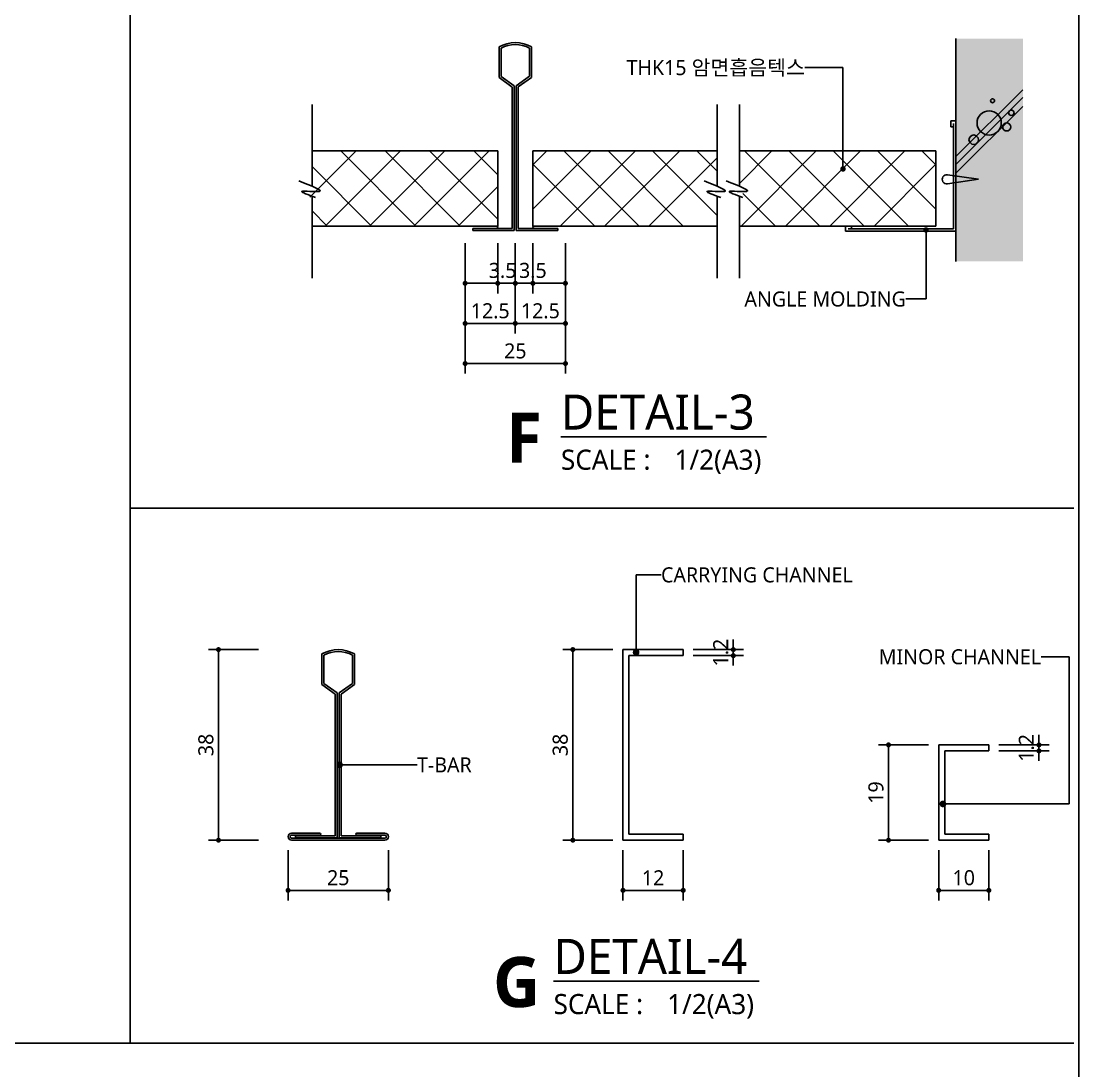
# Model space of a CAD drawing. Header units: millimetres. Extents: x 1394 to 74708, y 590 to 17190.
# Drawn here: x 15679 to 22005, y 6794 to 13073 of the extents above; entities that cross this region are included whole.
import ezdxf
from ezdxf.enums import TextEntityAlignment as Align

# ---------------------------------------------------------------- set-up
doc = ezdxf.new("R2010")
doc.units = ezdxf.units.MM
doc.layers.get('Defpoints').update_dxf_attribs({"color": 152})
for name, color, linetype in [('A-DIM-N', 7, 'Continuous'), ('A-LINE-3', 7, 'Continuous'), ('A-TXT-N', 3, 'Continuous'), ('AA-ELE-8', 8, 'Continuous'), ('AA-MKXS', 7, 'Continuous'), ('AA-XXXX-SOL253', 253, 'Continuous'), ('ANCHOR', 4, 'Continuous'), ('ANGLEMOLDING', 4, 'Continuous'), ('CARRING', 3, 'Continuous'), ('CON', 2, 'Continuous'), ('HATCH', 5, 'Continuous'), ('MITONE', 6, 'Continuous'), ('MITONE2', 5, 'Continuous'), ('PIECE', 4, 'Continuous'), ('SYM', 7, 'Continuous')]:
    doc.layers.add(name, color=color, linetype=linetype)
doc.styles.add('NH', font='malgun.ttf')
doc.styles.add('돋움체', font='malgun.ttf')
doc.styles.add('스타일1', font='malgun.ttf')
doc.styles.add('스타일2', font='malgunbd.ttf')
doc.dimstyles.new('DA(N)', dxfattribs={"dimtxt": 3, "dimasz": 1, "dimexe": 2, "dimexo": 2, "dimgap": 1, "dimtad": 1, "dimdec": 0, "dimdsep": 46, "dimlunit": 6, "dimtxsty": 'NH', "dimblk": 'DOT', "dimcen": 2.5, "dimdle": 1.5, "dimclrd": 256, "dimclre": 256, "dimclrt": 3, "dimadec": 0, "dimazin": 0, "dimtfac": 1, "dimtdec": 0, "dimtix": 1, "dimtmove": 2, "dimatfit": 3, "dimfxl": 2, "dimtvp": 1, "dimtolj": 1, "dimtzin": 0, "dimlwd": -1, "dimarcsym": 0})

# ---------------------------------------------------------------- blocks, each defined once
blk = doc.blocks.new('A$C26360AF2')
at = {"layer": 'PIECE'}
for p in [(1.01, 1.81), (1.01, 0)]:
    blk.add_line(p, (7.19, 0.9), dxfattribs=at)
blk.add_arc((0.89, 0.9), 0.911, 82.4662, 277.5338, dxfattribs=at)
blk = doc.blocks.new('A$C1402501A')
at = {"layer": 'ANGLEMOLDING'}
for p, q in [((0, 22), (0, 0)), ((0, 22), (1, 22)), ((0.5, 21.5), (0.5, 0.5)), ((1, 22), (1, 20.8)), ((0.5, 20.8), (1, 20.8)), ((0.5, 0.5), (21.5, 0.5)), ((20.8, 0.5), (20.8, 1)), ((20.8, 1), (22, 1)), ((22, 0), (22, 1)), ((0, 0), (22, 0))]:
    blk.add_line(p, q, dxfattribs=at)
blk = doc.blocks.new('A$C6FB87BBD')
at = {"layer": 'ANGLEMOLDING'}
blk.add_blockref('A$C1402501A', (0, 0), dxfattribs=at)
blk = doc.blocks.new('_DOT')
at = {"color": 0, "linetype": 'ByBlock'}
blk.add_line((-0.5, 0), (-1, 0), dxfattribs=at)
at = {"color": 0, "linetype": 'ByBlock', "const_width": 0.5}
blk.add_lwpolyline([(-0.25, 0, 1), (0.25, 0, 1)], format="xyb", close=True, dxfattribs=at)
blk = doc.blocks.new('*D64')
at = {"layer": 'A-DIM-N', "lineweight": -2, "transparency": 16777216}
for p, q in [((17099, 9314.1), (16799, 9314.1)), ((17099, 8174.1), (16799, 8174.1))]:
    blk.add_line(p, q, dxfattribs=at)
at = {"layer": 'A-DIM-N', "transparency": 16777216}
blk.add_line((16859, 9284.1), (16859, 8204.1), dxfattribs=at)
at = {"layer": 'Defpoints', "color": 0, "transparency": 16777216}
for p in [(17159, 9314.1), (16859, 8174.1), (17159, 8174.1)]:
    blk.add_point(p, dxfattribs=at)
at = {"layer": 'A-DIM-N', "transparency": 16777216, "xscale": 30, "yscale": 30, "zscale": 30}
for p, rotation in [((16859, 9314.1), 90), ((16859, 8174.1), 270)]:
    blk.add_blockref('_DOT', p, dxfattribs=dict(at, rotation=rotation))
at = {"layer": 'A-DIM-N', "color": 3, "transparency": 16777216, "insert": (16783.9, 8744.1), "char_height": 90, "attachment_point": 5, "rotation": 90, "style": '돋움체'}
blk.add_mtext('\\A1;38', dxfattribs=at)
blk = doc.blocks.new('*D65')
at = {"layer": 'A-DIM-N', "lineweight": -2, "transparency": 16777216}
for p, q in [((19218.4, 9314.1), (18918.4, 9314.1)), ((19218.4, 8174.1), (18918.4, 8174.1))]:
    blk.add_line(p, q, dxfattribs=at)
at = {"layer": 'A-DIM-N', "transparency": 16777216}
blk.add_line((18978.4, 9284.1), (18978.4, 8204.1), dxfattribs=at)
at = {"layer": 'Defpoints', "color": 0, "transparency": 16777216}
for p in [(19278.4, 9314.1), (18978.4, 8174.1), (19278.4, 8174.1)]:
    blk.add_point(p, dxfattribs=at)
at = {"layer": 'A-DIM-N', "transparency": 16777216, "xscale": 30, "yscale": 30, "zscale": 30}
for p, rotation in [((18978.4, 9314.1), 90), ((18978.4, 8174.1), 270)]:
    blk.add_blockref('_DOT', p, dxfattribs=dict(at, rotation=rotation))
at = {"layer": 'A-DIM-N', "color": 3, "transparency": 16777216, "insert": (18903.3, 8744.1), "char_height": 90, "attachment_point": 5, "rotation": 90, "style": '돋움체'}
blk.add_mtext('\\A1;38', dxfattribs=at)
blk = doc.blocks.new('*D66')
at = {"layer": 'A-DIM-N', "lineweight": -2, "transparency": 16777216}
for p, q in [((21106.6, 8744.1), (20806.6, 8744.1)), ((21106.6, 8174.1), (20806.6, 8174.1))]:
    blk.add_line(p, q, dxfattribs=at)
at = {"layer": 'A-DIM-N', "transparency": 16777216}
blk.add_line((20866.6, 8714.1), (20866.6, 8204.1), dxfattribs=at)
at = {"layer": 'Defpoints', "color": 0, "transparency": 16777216}
for p in [(21166.6, 8744.1), (20866.6, 8174.1), (21166.6, 8174.1)]:
    blk.add_point(p, dxfattribs=at)
at = {"layer": 'A-DIM-N', "transparency": 16777216, "xscale": 30, "yscale": 30, "zscale": 30}
for p, rotation in [((20866.6, 8744.1), 90), ((20866.6, 8174.1), 270)]:
    blk.add_blockref('_DOT', p, dxfattribs=dict(at, rotation=rotation))
at = {"layer": 'A-DIM-N', "color": 3, "transparency": 16777216, "insert": (20791.6, 8459.1), "char_height": 90, "attachment_point": 5, "rotation": 90, "style": '돋움체'}
blk.add_mtext('\\A1;19', dxfattribs=at)
blk = doc.blocks.new('*D67')
at = {"layer": 'A-DIM-N', "transparency": 16777216}
for p, q in [((21766.6, 8774.1), (21766.6, 8804.1)), ((21766.6, 8744.1), (21766.6, 8708.1)), ((21766.6, 8678.1), (21766.6, 8648.1))]:
    blk.add_line(p, q, dxfattribs=at)
at = {"layer": 'A-DIM-N', "lineweight": -2, "transparency": 16777216}
for p, q in [((21526.6, 8744.1), (21826.6, 8744.1)), ((21526.6, 8708.1), (21826.6, 8708.1))]:
    blk.add_line(p, q, dxfattribs=at)
at = {"layer": 'Defpoints', "color": 0, "transparency": 16777216}
for p in [(21466.6, 8744.1), (21466.6, 8708.1), (21766.6, 8708.1)]:
    blk.add_point(p, dxfattribs=at)
at = {"layer": 'A-DIM-N', "transparency": 16777216, "xscale": 30, "yscale": 30, "zscale": 30}
for p, rotation in [((21766.6, 8744.1), 270), ((21766.6, 8708.1), 90)]:
    blk.add_blockref('_DOT', p, dxfattribs=dict(at, rotation=rotation))
at = {"layer": 'A-DIM-N', "color": 3, "transparency": 16777216, "insert": (21691.6, 8726.1), "char_height": 90, "attachment_point": 5, "rotation": 90, "style": '돋움체'}
blk.add_mtext('\\A1;1.2', dxfattribs=at)
blk = doc.blocks.new('*D68')
at = {"layer": 'A-DIM-N', "transparency": 16777216}
for p, q in [((19938.4, 9344.1), (19938.4, 9374.1)), ((19938.4, 9314.1), (19938.4, 9278.1)), ((19938.4, 9248.1), (19938.4, 9218.1))]:
    blk.add_line(p, q, dxfattribs=at)
at = {"layer": 'A-DIM-N', "lineweight": -2, "transparency": 16777216}
for p, q in [((19698.4, 9314.1), (19998.4, 9314.1)), ((19698.4, 9278.1), (19998.4, 9278.1))]:
    blk.add_line(p, q, dxfattribs=at)
at = {"layer": 'Defpoints', "color": 0, "transparency": 16777216}
for p in [(19638.4, 9314.1), (19638.4, 9278.1), (19938.4, 9278.1)]:
    blk.add_point(p, dxfattribs=at)
at = {"layer": 'A-DIM-N', "transparency": 16777216, "xscale": 30, "yscale": 30, "zscale": 30}
for p, rotation in [((19938.4, 9314.1), 270), ((19938.4, 9278.1), 90)]:
    blk.add_blockref('_DOT', p, dxfattribs=dict(at, rotation=rotation))
at = {"layer": 'A-DIM-N', "color": 3, "transparency": 16777216, "insert": (19863.4, 9296.1), "char_height": 90, "attachment_point": 5, "rotation": 90, "style": '돋움체'}
blk.add_mtext('\\A1;1.2', dxfattribs=at)
blk = doc.blocks.new('*D69')
at = {"layer": 'A-DIM-N', "lineweight": -2, "transparency": 16777216}
for p, q in [((18529.3, 11745.2), (18529.3, 11445.2)), ((18634.3, 11745.2), (18634.3, 11445.2))]:
    blk.add_line(p, q, dxfattribs=at)
at = {"layer": 'A-DIM-N', "transparency": 16777216}
for p, q in [((18499.3, 11505.2), (18469.3, 11505.2)), ((18634.3, 11505.2), (18529.3, 11505.2)), ((18664.3, 11505.2), (18694.3, 11505.2))]:
    blk.add_line(p, q, dxfattribs=at)
at = {"layer": 'Defpoints', "color": 0, "transparency": 16777216}
for p in [(18529.3, 11805.2), (18634.3, 11805.2), (18529.3, 11505.2)]:
    blk.add_point(p, dxfattribs=at)
at = {"layer": 'A-DIM-N', "transparency": 16777216, "xscale": 30, "yscale": 30, "zscale": 30}
blk.add_blockref('_DOT', (18529.3, 11505.2), dxfattribs=at)
at = {"layer": 'A-DIM-N', "transparency": 16777216, "xscale": 30, "yscale": 30, "zscale": 30, "rotation": 180}
blk.add_blockref('_DOT', (18634.3, 11505.2), dxfattribs=at)
at = {"layer": 'A-DIM-N', "color": 3, "transparency": 16777216, "insert": (18558.4, 11581.7), "char_height": 90, "attachment_point": 5, "style": '돋움체'}
blk.add_mtext('\\A1;3.5', dxfattribs=at)
blk = doc.blocks.new('*D70')
at = {"layer": 'A-DIM-N', "lineweight": -2, "transparency": 16777216}
for p, q in [((18334.3, 11745.2), (18334.3, 11445.2)), ((18529.3, 11745.2), (18529.3, 11445.2))]:
    blk.add_line(p, q, dxfattribs=at)
at = {"layer": 'A-DIM-N', "transparency": 16777216}
blk.add_line((18499.3, 11505.2), (18364.3, 11505.2), dxfattribs=at)
at = {"layer": 'Defpoints', "color": 0, "transparency": 16777216}
for p in [(18334.3, 11805.2), (18529.3, 11805.2), (18334.3, 11505.2)]:
    blk.add_point(p, dxfattribs=at)
at = {"layer": 'A-DIM-N', "transparency": 16777216, "xscale": 30, "yscale": 30, "zscale": 30, "rotation": 180}
blk.add_blockref('_DOT', (18334.3, 11505.2), dxfattribs=at)
at = {"layer": 'A-DIM-N', "transparency": 16777216, "xscale": 30, "yscale": 30, "zscale": 30}
blk.add_blockref('_DOT', (18529.3, 11505.2), dxfattribs=at)
blk = doc.blocks.new('*D71')
at = {"layer": 'A-DIM-N', "lineweight": -2, "transparency": 16777216}
for p, q in [((18334.3, 11745.2), (18334.3, 11205.2)), ((18634.3, 11745.2), (18634.3, 11205.2))]:
    blk.add_line(p, q, dxfattribs=at)
at = {"layer": 'A-DIM-N', "transparency": 16777216}
blk.add_line((18604.3, 11265.2), (18364.3, 11265.2), dxfattribs=at)
at = {"layer": 'Defpoints', "color": 0, "transparency": 16777216}
for p in [(18334.3, 11805.2), (18634.3, 11805.2), (18334.3, 11265.2)]:
    blk.add_point(p, dxfattribs=at)
at = {"layer": 'A-DIM-N', "transparency": 16777216, "xscale": 30, "yscale": 30, "zscale": 30, "rotation": 180}
blk.add_blockref('_DOT', (18334.3, 11265.2), dxfattribs=at)
at = {"layer": 'A-DIM-N', "transparency": 16777216, "xscale": 30, "yscale": 30, "zscale": 30}
blk.add_blockref('_DOT', (18634.3, 11265.2), dxfattribs=at)
at = {"layer": 'A-DIM-N', "color": 3, "transparency": 16777216, "insert": (18484.3, 11340.2), "char_height": 90, "attachment_point": 5, "style": '돋움체'}
blk.add_mtext('\\A1;12.5', dxfattribs=at)
blk = doc.blocks.new('*D72')
at = {"layer": 'A-DIM-N', "lineweight": -2, "transparency": 16777216}
for p, q in [((18334.3, 11745.2), (18334.3, 10965.2)), ((18934.3, 11745.2), (18934.3, 10965.2))]:
    blk.add_line(p, q, dxfattribs=at)
at = {"layer": 'A-DIM-N', "transparency": 16777216}
blk.add_line((18904.3, 11025.2), (18364.3, 11025.2), dxfattribs=at)
at = {"layer": 'Defpoints', "color": 0, "transparency": 16777216}
for p in [(18334.3, 11805.2), (18934.3, 11805.2), (18334.3, 11025.2)]:
    blk.add_point(p, dxfattribs=at)
at = {"layer": 'A-DIM-N', "transparency": 16777216, "xscale": 30, "yscale": 30, "zscale": 30, "rotation": 180}
blk.add_blockref('_DOT', (18334.3, 11025.2), dxfattribs=at)
at = {"layer": 'A-DIM-N', "transparency": 16777216, "xscale": 30, "yscale": 30, "zscale": 30}
blk.add_blockref('_DOT', (18934.3, 11025.2), dxfattribs=at)
at = {"layer": 'A-DIM-N', "color": 3, "transparency": 16777216, "insert": (18634.3, 11100.2), "char_height": 90, "attachment_point": 5, "style": '돋움체'}
blk.add_mtext('\\A1;25', dxfattribs=at)
blk = doc.blocks.new('*D73')
at = {"layer": 'A-DIM-N', "lineweight": -2, "transparency": 16777216}
for p, q in [((18634.3, 11745.2), (18634.3, 11445.2)), ((18739.3, 11745.2), (18739.3, 11445.2))]:
    blk.add_line(p, q, dxfattribs=at)
at = {"layer": 'A-DIM-N', "transparency": 16777216}
for p, q in [((18604.3, 11505.2), (18574.3, 11505.2)), ((18634.3, 11505.2), (18739.3, 11505.2)), ((18769.3, 11505.2), (18799.3, 11505.2))]:
    blk.add_line(p, q, dxfattribs=at)
at = {"layer": 'Defpoints', "color": 0, "transparency": 16777216}
for p in [(18634.3, 11805.2), (18739.3, 11805.2), (18739.3, 11505.2)]:
    blk.add_point(p, dxfattribs=at)
at = {"layer": 'A-DIM-N', "transparency": 16777216, "xscale": 30, "yscale": 30, "zscale": 30}
blk.add_blockref('_DOT', (18634.3, 11505.2), dxfattribs=at)
at = {"layer": 'A-DIM-N', "transparency": 16777216, "xscale": 30, "yscale": 30, "zscale": 30, "rotation": 180}
blk.add_blockref('_DOT', (18739.3, 11505.2), dxfattribs=at)
at = {"layer": 'A-DIM-N', "color": 3, "transparency": 16777216, "insert": (18739.3, 11581.7), "char_height": 90, "attachment_point": 5, "style": '돋움체'}
blk.add_mtext('\\A1;3.5', dxfattribs=at)
blk = doc.blocks.new('*D74')
at = {"layer": 'A-DIM-N', "lineweight": -2, "transparency": 16777216}
for p, q in [((18739.3, 11745.2), (18739.3, 11445.2)), ((18934.3, 11745.2), (18934.3, 11445.2))]:
    blk.add_line(p, q, dxfattribs=at)
at = {"layer": 'A-DIM-N', "transparency": 16777216}
blk.add_line((18769.3, 11505.2), (18904.3, 11505.2), dxfattribs=at)
at = {"layer": 'Defpoints', "color": 0, "transparency": 16777216}
for p in [(18739.3, 11805.2), (18934.3, 11805.2), (18934.3, 11505.2)]:
    blk.add_point(p, dxfattribs=at)
at = {"layer": 'A-DIM-N', "transparency": 16777216, "xscale": 30, "yscale": 30, "zscale": 30, "rotation": 180}
blk.add_blockref('_DOT', (18739.3, 11505.2), dxfattribs=at)
at = {"layer": 'A-DIM-N', "transparency": 16777216, "xscale": 30, "yscale": 30, "zscale": 30}
blk.add_blockref('_DOT', (18934.3, 11505.2), dxfattribs=at)
blk = doc.blocks.new('*D75')
at = {"layer": 'A-DIM-N', "lineweight": -2, "transparency": 16777216}
for p, q in [((18634.3, 11745.2), (18634.3, 11205.2)), ((18934.3, 11745.2), (18934.3, 11205.2))]:
    blk.add_line(p, q, dxfattribs=at)
at = {"layer": 'A-DIM-N', "transparency": 16777216}
blk.add_line((18664.3, 11265.2), (18904.3, 11265.2), dxfattribs=at)
at = {"layer": 'Defpoints', "color": 0, "transparency": 16777216}
for p in [(18634.3, 11805.2), (18934.3, 11805.2), (18934.3, 11265.2)]:
    blk.add_point(p, dxfattribs=at)
at = {"layer": 'A-DIM-N', "transparency": 16777216, "xscale": 30, "yscale": 30, "zscale": 30, "rotation": 180}
blk.add_blockref('_DOT', (18634.3, 11265.2), dxfattribs=at)
at = {"layer": 'A-DIM-N', "transparency": 16777216, "xscale": 30, "yscale": 30, "zscale": 30}
blk.add_blockref('_DOT', (18934.3, 11265.2), dxfattribs=at)
at = {"layer": 'A-DIM-N', "color": 3, "transparency": 16777216, "insert": (18784.3, 11340.2), "char_height": 90, "attachment_point": 5, "style": '돋움체'}
blk.add_mtext('\\A1;12.5', dxfattribs=at)
blk = doc.blocks.new('*D42')
at = {"layer": 'A-DIM-N', "lineweight": -2, "transparency": 16777216}
for p, q in [((17275.2, 8114.1), (17275.2, 7814.1)), ((17875.2, 8114.1), (17875.2, 7814.1))]:
    blk.add_line(p, q, dxfattribs=at)
at = {"layer": 'A-DIM-N', "transparency": 16777216}
blk.add_line((17305.2, 7874.1), (17845.2, 7874.1), dxfattribs=at)
at = {"layer": 'Defpoints', "color": 0, "transparency": 16777216}
for p in [(17275.2, 8174.1), (17875.2, 8174.1), (17875.2, 7874.1)]:
    blk.add_point(p, dxfattribs=at)
at = {"layer": 'A-DIM-N', "transparency": 16777216, "xscale": 30, "yscale": 30, "zscale": 30, "rotation": 180}
blk.add_blockref('_DOT', (17275.2, 7874.1), dxfattribs=at)
at = {"layer": 'A-DIM-N', "transparency": 16777216, "xscale": 30, "yscale": 30, "zscale": 30}
blk.add_blockref('_DOT', (17875.2, 7874.1), dxfattribs=at)
at = {"layer": 'A-DIM-N', "color": 3, "transparency": 16777216, "insert": (17575.2, 7949.2), "char_height": 90, "attachment_point": 5, "style": '돋움체'}
blk.add_mtext('\\A1;25', dxfattribs=at)
blk = doc.blocks.new('*D43')
at = {"layer": 'A-DIM-N', "lineweight": -2, "transparency": 16777216}
for p, q in [((19278.4, 8114.1), (19278.4, 7814.1)), ((19638.4, 8114.1), (19638.4, 7814.1))]:
    blk.add_line(p, q, dxfattribs=at)
at = {"layer": 'A-DIM-N', "transparency": 16777216}
blk.add_line((19308.4, 7874.1), (19608.4, 7874.1), dxfattribs=at)
at = {"layer": 'Defpoints', "color": 0, "transparency": 16777216}
for p in [(19278.4, 8174.1), (19638.4, 8174.1), (19638.4, 7874.1)]:
    blk.add_point(p, dxfattribs=at)
at = {"layer": 'A-DIM-N', "transparency": 16777216, "xscale": 30, "yscale": 30, "zscale": 30, "rotation": 180}
blk.add_blockref('_DOT', (19278.4, 7874.1), dxfattribs=at)
at = {"layer": 'A-DIM-N', "transparency": 16777216, "xscale": 30, "yscale": 30, "zscale": 30}
blk.add_blockref('_DOT', (19638.4, 7874.1), dxfattribs=at)
at = {"layer": 'A-DIM-N', "color": 3, "transparency": 16777216, "insert": (19458.4, 7949.1), "char_height": 90, "attachment_point": 5, "style": '돋움체'}
blk.add_mtext('\\A1;12', dxfattribs=at)
blk = doc.blocks.new('*D44')
at = {"layer": 'A-DIM-N', "lineweight": -2, "transparency": 16777216}
for p, q in [((21166.6, 8114.1), (21166.6, 7814.1)), ((21466.6, 8114.1), (21466.6, 7814.1))]:
    blk.add_line(p, q, dxfattribs=at)
at = {"layer": 'A-DIM-N', "transparency": 16777216}
blk.add_line((21196.6, 7874.1), (21436.6, 7874.1), dxfattribs=at)
at = {"layer": 'Defpoints', "color": 0, "transparency": 16777216}
for p in [(21166.6, 8174.1), (21466.6, 8174.1), (21466.6, 7874.1)]:
    blk.add_point(p, dxfattribs=at)
at = {"layer": 'A-DIM-N', "transparency": 16777216, "xscale": 30, "yscale": 30, "zscale": 30, "rotation": 180}
blk.add_blockref('_DOT', (21166.6, 7874.1), dxfattribs=at)
at = {"layer": 'A-DIM-N', "transparency": 16777216, "xscale": 30, "yscale": 30, "zscale": 30}
blk.add_blockref('_DOT', (21466.6, 7874.1), dxfattribs=at)
at = {"layer": 'A-DIM-N', "color": 3, "transparency": 16777216, "insert": (21316.6, 7949.2), "char_height": 90, "attachment_point": 5, "style": '돋움체'}
blk.add_mtext('\\A1;10', dxfattribs=at)
blk = doc.blocks.new('BLOCK')
at = {"layer": 'AA-ELE-8', "linetype": 'Continuous'}
for p, q in [((350, 345), (-345, -350)), ((350, 263), (-345, -432)), ((350, 171), (-345, -523))]:
    blk.add_line(p, q, dxfattribs=at)
for centre, radius in [((35, 230), 20.9), ((0, 0), 126), ((230, 105), 27.9), ((182, -42), 41.9), ((-161, -174), 48.8)]:
    blk.add_circle(centre, radius, dxfattribs=at)
blk = doc.blocks.new('dwgtitle')
at = {"layer": 'SYM', "color": 3, "style": '스타일1'}
blk.add_text('SCALE :', height=4, dxfattribs=at).set_placement((12.25, -1.4))
for tag, p, height in [('%%UTITLE', (12.25, 6.59), 7), ('1/100', (34.89, -1.4), 4)]:
    blk.add_attdef(tag, p, '', height=height, dxfattribs=at)
at = {"layer": 'SYM', "color": 6, "style": '스타일2'}
blk.add_attdef('A', text='', height=10, dxfattribs=at).set_placement((4.89, 5), align=Align.MIDDLE)

msp = doc.modelspace()

# ---------------------------------------------------------------- hatches: boundary and pattern name
at = {"layer": 'AA-XXXX-SOL253'}
h = msp.add_hatch(color=256, dxfattribs=at)
h.dxf.hatch_style = 1
h.paths.add_polyline_path([(21670.27, 11636.49), (21670.27, 12969.38), (21270.11, 12969.38), (21270.11, 11636.49)])

# ---------------------------------------------------------------- linework, layer by layer
for p, q in [((17418.8, 12086.12), (17418.8, 12574.62)), ((19841.88, 12086.12), (19841.88, 12574.62)), ((19974.9, 12086.12), (19974.9, 12574.62)), ((17418.8, 11535.42), (17418.8, 12026.06)), ((19841.88, 11535.42), (19841.88, 12026.06)), ((19974.9, 11535.42), (19974.9, 12026.06))]:
    msp.add_line(p, q)
for points in [[(17439.7, 12018.48), (17358.47, 12054.82), (17462.55, 12054.67), (17340.35, 12117.43)], [(19862.78, 12018.48), (19781.54, 12054.82), (19885.62, 12054.67), (19763.42, 12117.43)], [(19995.8, 12018.48), (19914.57, 12054.82), (20018.65, 12054.67), (19896.45, 12117.43)]]:
    msp.add_spline(points, degree=3)
at = {"layer": 'A-LINE-3'}
for p, q in [((16329.78, 17160), (16329.78, 6960)), ((16329.78, 10160), (21975, 10160)), ((1395, 6960), (21975, 6960))]:
    msp.add_line(p, q, dxfattribs=at)
at = {"layer": 'AA-MKXS'}
for p, q in [((20594.3, 12795.38), (20366.46, 12795.38)), ((20594.3, 12181.38), (20594.3, 12795.38)), ((21090.88, 11824.62), (21090.88, 11411.39)), ((21090.88, 11411.39), (20970.19, 11411.39)), ((19357.03, 9297.71), (19357.03, 9761.29)), ((19357.03, 9761.29), (19505.93, 9761.29)), ((21778.64, 9271.34), (21947.41, 9271.34)), ((21947.41, 9271.34), (21947.41, 8391.05)), ((17583.16, 8624.81), (18046.73, 8624.81)), ((21192.24, 8391.05), (21947.41, 8391.05))]:
    msp.add_line(p, q, dxfattribs=at)
at = {"layer": 'AA-MKXS', "const_width": 16.36}
for points in [[(20602.48, 12189.56, -1), (20586.12, 12189.56, -1)], [(21082.7, 11824.62, 1), (21099.07, 11824.62, 1)]]:
    msp.add_lwpolyline(points, format="xyb", close=True, dxfattribs=at)
at = {"layer": 'AA-MKXS', "linetype": 'ByBlock', "const_width": 20}
for points in [[(19357.03, 9287.71, 1), (19357.03, 9307.71, 1)], [(17573.16, 8624.81, 1), (17593.16, 8624.81, 1)], [(21182.24, 8391.05, 1), (21202.24, 8391.05, 1)]]:
    msp.add_lwpolyline(points, format="xyb", close=True, dxfattribs=at)
at = {"layer": 'ANCHOR'}
for p, q in [((18536.81, 12918.92), (18536.81, 12735.96)), ((18548.81, 12911.87), (18548.81, 12742.4)), ((18719.81, 12911.87), (18719.81, 12743.41)), ((18731.81, 12918.92), (18731.81, 12737.04)), ((18536.81, 12735.96), (18616.31, 12679.38)), ((18548.81, 12742.4), (18628.31, 12685.84)), ((18719.81, 12743.41), (18640.31, 12685.93)), ((18731.81, 12737.04), (18652.31, 12679.52)), ((18616.31, 12679.38), (18616.31, 11832.18)), ((18628.31, 12685.84), (18628.31, 11820.18)), ((18640.31, 12685.93), (18640.31, 11820.18)), ((18652.31, 12679.52), (18652.31, 11832.18)), ((18379.31, 11832.18), (18379.31, 11820.18)), ((18379.31, 11832.18), (18616.31, 11832.18)), ((18889.31, 11832.18), (18652.31, 11832.18)), ((18889.31, 11832.18), (18889.31, 11820.18)), ((18379.31, 11820.18), (18628.31, 11820.18)), ((18889.31, 11820.18), (18640.31, 11820.18)), ((17477.66, 9287.88), (17477.66, 9104.92)), ((17489.66, 9280.82), (17489.66, 9111.36)), ((17660.66, 9280.82), (17660.66, 9112.37)), ((17672.66, 9287.88), (17672.66, 9106)), ((17489.66, 9111.36), (17569.16, 9054.8)), ((17660.66, 9112.37), (17581.16, 9054.88)), ((17477.66, 9104.92), (17557.16, 9048.34)), ((17557.16, 9048.34), (17557.16, 8201.14)), ((17569.16, 9054.8), (17569.16, 8189.14)), ((17581.16, 9054.88), (17581.16, 8189.14)), ((17672.66, 9106), (17593.16, 9048.48)), ((17593.16, 9048.48), (17593.16, 8201.14)), ((17296.09, 8215.99), (17464.16, 8215.99)), ((17296.09, 8203.99), (17464.16, 8203.99)), ((17296.09, 8186.14), (17854.23, 8186.14)), ((17854.23, 8174.14), (17296.09, 8174.14)), ((17320.16, 8201.14), (17557.16, 8201.14)), ((17320.16, 8201.14), (17320.16, 8189.14)), ((17320.16, 8189.14), (17569.16, 8189.14)), ((17830.16, 8189.14), (17581.16, 8189.14)), ((17830.16, 8201.14), (17593.16, 8201.14)), ((17854.23, 8215.99), (17686.16, 8215.99)), ((17854.23, 8203.99), (17686.16, 8203.99)), ((17830.16, 8201.14), (17830.16, 8189.14))]:
    msp.add_line(p, q, dxfattribs=at)
for centre, radius, start, end in [((18634.31, 12751.05), 194.13, 59.85146, 120.14854), ((18634.31, 12751.05), 182.13, 62.001553, 117.998447), ((18523.31, 11841.03), 6, 270, 90), ((18745.31, 11841.03), 6, 90, 270), ((17575.16, 9120.01), 194.13, 59.85146, 120.14854), ((17575.16, 9120.01), 182.13, 62.001553, 117.998447), ((17296.09, 8195.06), 20.93, 90, 270), ((17296.09, 8195.06), 8.93, 90, 270), ((17464.16, 8209.99), 6, 270, 90), ((17686.16, 8209.99), 6, 90, 270), ((17854.23, 8195.06), 20.93, 270, 90), ((17854.23, 8195.06), 8.93, 270, 90)]:
    msp.add_arc(centre, radius, start, end, dxfattribs=at)
at = {"layer": 'CARRING'}
for p, q in [((19278.36, 9314.14), (19638.36, 9314.14)), ((19278.36, 9314.14), (19278.36, 8174.14)), ((19638.36, 9314.14), (19638.36, 9278.14)), ((19314.36, 9278.14), (19638.36, 9278.14)), ((19314.36, 9278.14), (19314.36, 8210.14)), ((21166.64, 8744.14), (21166.64, 8174.14)), ((21166.64, 8744.14), (21466.64, 8744.14)), ((21466.64, 8744.14), (21466.64, 8708.14)), ((21202.64, 8708.14), (21466.64, 8708.14)), ((21202.64, 8708.14), (21202.64, 8210.14)), ((19278.36, 8174.14), (19638.36, 8174.14)), ((19314.36, 8210.14), (19638.36, 8210.14)), ((19638.36, 8210.14), (19638.36, 8174.14)), ((21166.64, 8174.14), (21466.64, 8174.14)), ((21202.64, 8210.14), (21466.64, 8210.14)), ((21466.64, 8210.14), (21466.64, 8174.14))]:
    msp.add_line(p, q, dxfattribs=at)
at = {"layer": 'CON'}
msp.add_lwpolyline([(21270.11, 12969.38), (21270.11, 11636.49)], dxfattribs=at)
at = {"layer": 'Defpoints'}
msp.add_lwpolyline([(22005, 17190), (1395, 17190), (1395, 630), (22005, 630)], close=True, dxfattribs=at)
at = {"layer": 'MITONE'}
for p, q in [((18529.31, 12297.03), (17418.8, 12297.03)), ((18529.31, 12297.03), (18529.31, 11847.03)), ((18739.31, 12297.03), (18739.31, 11847.03)), ((18739.31, 12297.03), (19841.88, 12297.03)), ((21150.11, 12297.03), (19974.9, 12297.03)), ((21150.11, 12297.03), (21150.11, 11847.03)), ((21270.11, 12297.03), (21270.11, 11847.03)), ((18529.31, 11847.03), (17418.8, 11847.03)), ((18739.31, 11847.03), (19841.88, 11847.03)), ((21150.11, 11847.03), (19974.9, 11847.03))]:
    msp.add_line(p, q, dxfattribs=at)
at = {"layer": 'MITONE2'}
for p, q in [((17405.13, 12019.85), (17682.31, 12297.03)), ((17497.47, 11847.03), (17947.47, 12297.03)), ((18040.15, 11847.03), (17590.15, 12297.03)), ((17762.64, 11847.03), (18212.64, 12297.03)), ((18305.32, 11847.03), (17855.32, 12297.03)), ((18027.8, 11847.03), (18477.8, 12297.03)), ((18529.31, 11888.21), (18120.48, 12297.03)), ((18529.31, 12153.38), (18385.65, 12297.03)), ((18739.31, 12213.37), (18822.97, 12297.03)), ((18739.31, 11948.2), (19088.14, 12297.03)), ((18903.3, 11847.03), (19353.3, 12297.03)), ((19374.7, 11847.03), (18924.7, 12297.03)), ((19168.47, 11847.03), (19618.47, 12297.03)), ((19639.31, 11847.59), (19189.87, 12297.03)), ((19841.88, 11910.19), (19455.03, 12297.03)), ((19841.88, 12175.35), (19720.2, 12297.03)), ((19974.9, 12102.72), (20169.22, 12297.03)), ((19984.38, 11847.03), (20434.38, 12297.03)), ((20455.78, 11847.03), (20005.78, 12297.03)), ((20250.11, 11847.59), (20699.55, 12297.03)), ((20720.95, 11847.03), (20270.95, 12297.03)), ((20514.71, 11847.03), (20964.71, 12297.03)), ((20986.11, 11847.03), (20536.11, 12297.03)), ((21150.11, 11948.2), (20801.28, 12297.03)), ((21150.11, 12213.37), (21066.44, 12297.03)), ((19109.54, 11847.03), (18741.25, 12215.32)), ((19433.63, 11847.03), (19841.88, 12255.28)), ((20779.88, 11847.03), (21150.11, 12217.26)), ((17774.99, 11847.03), (17418.8, 12203.22)), ((18292.97, 11847.03), (18529.31, 12083.37)), ((20190.62, 11847.03), (19995.05, 12042.6)), ((17509.82, 11847.03), (17418.8, 11938.05))]:
    msp.add_line(p, q, dxfattribs=at)

# ---------------------------------------------------------------- block references
at = {"layer": 'ANGLEMOLDING', "xscale": -30, "yscale": 30, "zscale": 30}
msp.add_blockref('A$C6FB87BBD', (21270.11, 11817.03), dxfattribs=at)
at = {"layer": 'HATCH', "xscale": 0.5759999999972933, "yscale": 0.5759999999972933, "zscale": 0.5759999999972933}
msp.add_blockref('BLOCK', (21468.67, 12464.62), dxfattribs=at)
at = {"layer": 'PIECE', "xscale": 30, "yscale": 30, "zscale": 30}
msp.add_blockref('A$C26360AF2', (21188.63, 12100.33), dxfattribs=at)
at = {"layer": 'SYM', "xscale": 30, "yscale": 30, "zscale": 30}
for p, values in [((18539.59, 10432.14), {'%%UTITLE': '%%UDETAIL-3 ', '1/100': '1/2(A3)', 'A': 'F'}), ((18495.51, 7175.94), {'%%UTITLE': '%%UDETAIL-4 ', '1/100': '1/2(A3)', 'A': 'G'})]:
    msp.add_blockref('dwgtitle', p, dxfattribs=at).add_auto_attribs(values)

# ---------------------------------------------------------------- texts
at = {"layer": 'A-TXT-N', "style": '스타일1'}
for s, p in [('THK15 암면흡음텍스', (20366.46, 12795.38)), ('ANGLE MOLDING', (20970.19, 11411.39)), ('MINOR CHANNEL', (21778.64, 9271.34))]:
    msp.add_text(s, height=90, dxfattribs=at).set_placement(p, align=Align.MIDDLE_RIGHT)
for s, p in [('CARRYING CHANNEL', (19505.93, 9761.29)), ('T-BAR', (18046.73, 8624.81))]:
    msp.add_text(s, height=90, dxfattribs=at).set_placement(p, align=Align.MIDDLE_LEFT)

# ---------------------------------------------------------------- dimensions: what is measured, and where the dimension line sits
at = {"layer": 'A-DIM-N'}
for base, p1, p2, angle, text, picture, middle in [((18334.31, 11505.18), (18529.31, 11805.18), (18334.31, 11805.18), 180, ' ', '*D70', (18431.81, 11505.18)), ((18334.31, 11265.18), (18634.31, 11805.18), (18334.31, 11805.18), 180, '12.5', '*D71', (18484.31, 11340.24)), ((18334.31, 11025.18), (18934.31, 11805.18), (18334.31, 11805.18), 180, '25', '*D72', (18634.31, 11100.24)), ((19938.36, 9278.08), (19638.36, 9314.08), (19638.36, 9278.08), 270, '1.2', '*D68', (19863.36, 9296.08)), ((16858.98, 8174.14), (17158.98, 9314.08), (17158.98, 8174.14), 270, '38', '*D64', (16783.92, 8744.11)), ((18978.36, 8174.14), (19278.36, 9314.08), (19278.36, 8174.14), 270, '38', '*D65', (18903.3, 8744.11)), ((21766.64, 8708.14), (21466.64, 8744.14), (21466.64, 8708.14), 270, '1.2', '*D67', (21691.64, 8726.14)), ((20866.64, 8174.14), (21166.64, 8744.14), (21166.64, 8174.14), 270, '19', '*D66', (20791.58, 8459.14))]:
    dim = msp.add_linear_dim(base=base, p1=p1, p2=p2, angle=angle, text=text, dimstyle='DA(N)', override={"dimscale": 30, "dimtxsty": '돋움체'}, dxfattribs=at)
    dim.commit()
    dim.dimension.update_dxf_attribs({"geometry": picture, "text_midpoint": middle})
dim = msp.add_linear_dim(base=(18529.31, 11505.18), p1=(18634.31, 11805.18), p2=(18529.31, 11805.18), angle=180, text='3.5', dimstyle='DA(N)', override={"dimscale": 30, "dimtxsty": '돋움체'}, dxfattribs=at)
dim.commit()
dim.dimension.update_dxf_attribs({"geometry": '*D69', "text_midpoint": (18558.4, 11581.68), "dimtype": 160})
dim = msp.add_linear_dim(base=(18739.31, 11505.18), p1=(18634.31, 11805.18), p2=(18739.31, 11805.18), text='3.5', dimstyle='DA(N)', override={"dimscale": 30, "dimtxsty": '돋움체'}, dxfattribs=at)
dim.commit()
dim.dimension.update_dxf_attribs({"geometry": '*D73', "text_midpoint": (18739.31, 11581.68), "dimtype": 160})
for base, p1, p2, text, picture, middle in [((18934.31, 11265.18), (18634.31, 11805.18), (18934.31, 11805.18), '12.5', '*D75', (18784.31, 11340.24)), ((18934.31, 11505.18), (18739.31, 11805.18), (18934.31, 11805.18), ' ', '*D74', (18836.81, 11505.18)), ((17875.16, 7874.14), (17275.16, 8174.14), (17875.16, 8174.14), '25', '*D42', (17575.16, 7949.2)), ((19638.36, 7874.14), (19278.36, 8174.14), (19638.36, 8174.14), '12', '*D43', (19458.36, 7949.14)), ((21466.64, 7874.14), (21166.64, 8174.14), (21466.64, 8174.14), '10', '*D44', (21316.64, 7949.2))]:
    dim = msp.add_linear_dim(base=base, p1=p1, p2=p2, text=text, dimstyle='DA(N)', override={"dimscale": 30, "dimtxsty": '돋움체'}, dxfattribs=at)
    dim.commit()
    dim.dimension.update_dxf_attribs({"geometry": picture, "text_midpoint": middle})

doc.saveas('drawing.dxf')
